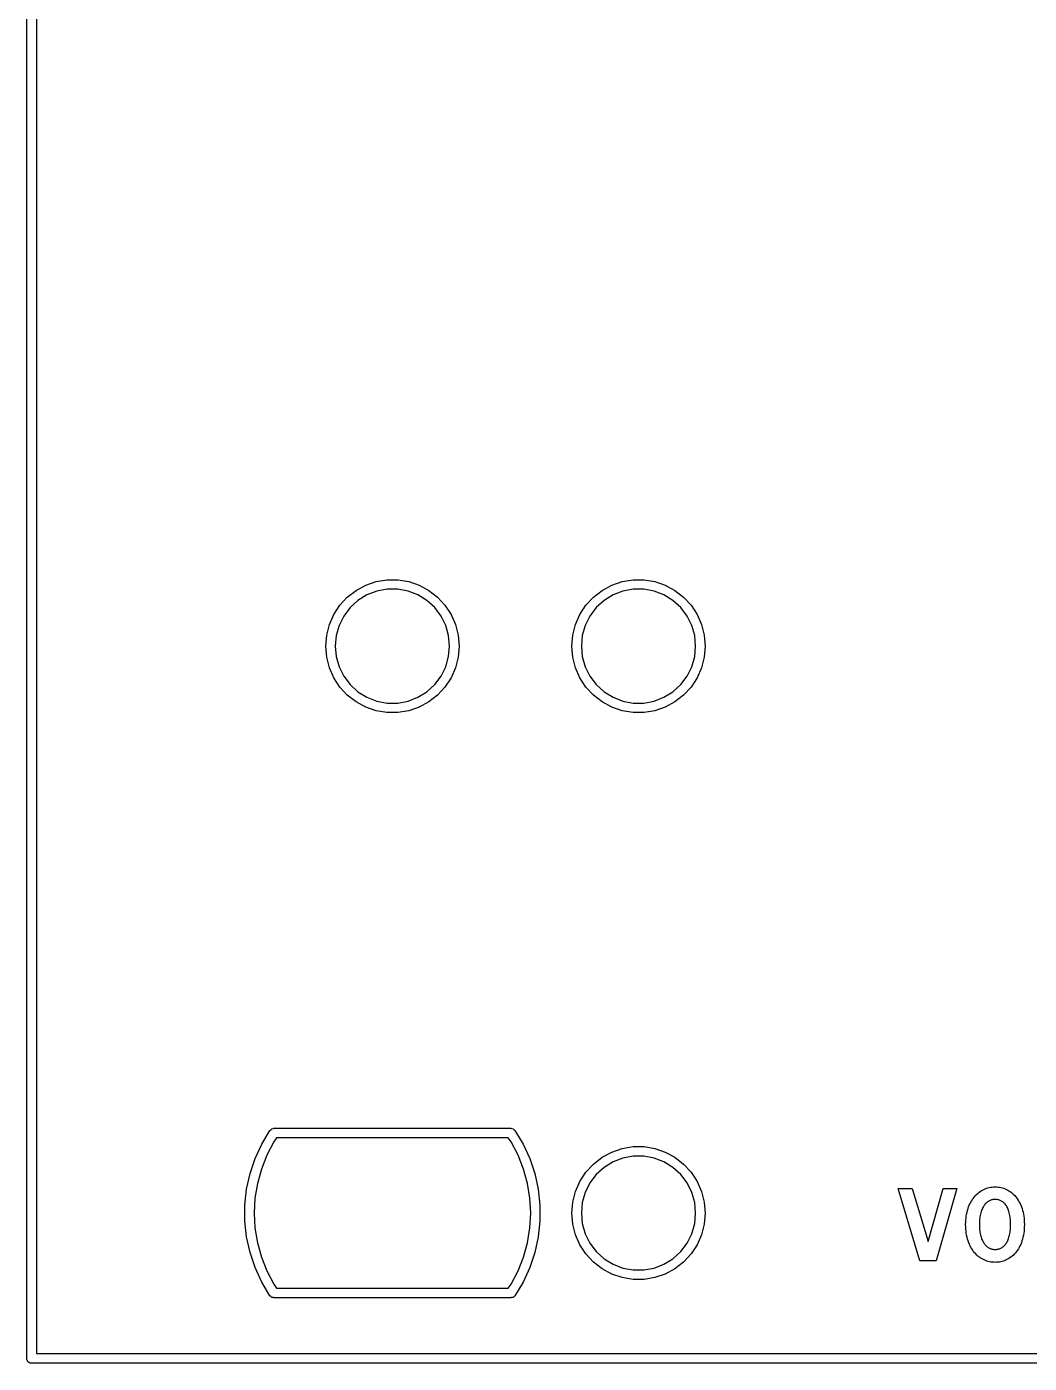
# Model space of a CAD drawing. Extents: x 108 to 148, y -157 to -29.
# Drawn here: x 107.9 to 128.6, y -157.11 to -129.53 of the extents above; entities that cross this region are included whole.
import ezdxf

# ---------------------------------------------------------------- set-up
doc = ezdxf.new("R2010")
doc.units = 0
doc.layers.add('BLACK', color=7, linetype='CONTINUOUS')

msp = doc.modelspace()

# ---------------------------------------------------------------- linework, layer by layer
at = {"layer": 'BLACK', "linetype": 'CONTINUOUS'}
for p, q in [((107.9, -157.01), (107.9, -28.61)), ((107.9, -157.01), (107.9, -28.61)), ((108.1, -28.71), (108.1, -156.91)), ((108.1, -28.71), (108.1, -156.91)), ((115.112457, -140.977075), (115.336453, -140.939696)), ((115.112457, -140.977075), (115.336453, -140.939696)), ((115.336453, -140.939696), (115.563547, -140.939696)), ((115.336453, -140.939696), (115.563547, -140.939696)), ((115.563547, -140.939696), (115.787543, -140.977075)), ((115.563547, -140.939696), (115.787543, -140.977075)), ((120.192457, -140.977075), (120.416453, -140.939696)), ((120.192457, -140.977075), (120.416453, -140.939696)), ((120.416453, -140.939696), (120.643547, -140.939696)), ((120.416453, -140.939696), (120.643547, -140.939696)), ((120.643547, -140.939696), (120.867543, -140.977075)), ((120.643547, -140.939696), (120.867543, -140.977075)), ((114.518738, -141.29838), (114.697946, -141.158896)), ((114.518738, -141.29838), (114.697946, -141.158896)), ((114.697946, -141.158896), (114.897669, -141.050812)), ((114.697946, -141.158896), (114.897669, -141.050812)), ((114.897669, -141.050812), (115.112457, -140.977075)), ((114.897669, -141.050812), (115.112457, -140.977075)), ((115.127068, -141.175013), (114.924014, -141.253677)), ((115.127068, -141.175013), (114.924014, -141.253677)), ((115.34112, -141.135), (115.127068, -141.175013)), ((115.34112, -141.135), (115.127068, -141.175013)), ((115.55888, -141.135), (115.34112, -141.135)), ((115.55888, -141.135), (115.34112, -141.135)), ((115.772932, -141.175013), (115.55888, -141.135)), ((115.772932, -141.175013), (115.55888, -141.135)), ((115.975986, -141.253677), (115.772932, -141.175013)), ((115.975986, -141.253677), (115.772932, -141.175013)), ((115.787543, -140.977075), (116.002331, -141.050812)), ((115.787543, -140.977075), (116.002331, -141.050812)), ((116.002331, -141.050812), (116.202054, -141.158896)), ((116.002331, -141.050812), (116.202054, -141.158896)), ((116.202054, -141.158896), (116.381262, -141.29838)), ((116.202054, -141.158896), (116.381262, -141.29838)), ((119.598738, -141.29838), (119.777946, -141.158896)), ((119.598738, -141.29838), (119.777946, -141.158896)), ((119.777946, -141.158896), (119.977669, -141.050812)), ((119.777946, -141.158896), (119.977669, -141.050812)), ((119.977669, -141.050812), (120.192457, -140.977075)), ((119.977669, -141.050812), (120.192457, -140.977075)), ((120.207068, -141.175013), (120.004014, -141.253677)), ((120.207068, -141.175013), (120.004014, -141.253677)), ((120.42112, -141.135), (120.207068, -141.175013)), ((120.42112, -141.135), (120.207068, -141.175013)), ((120.63888, -141.135), (120.42112, -141.135)), ((120.63888, -141.135), (120.42112, -141.135)), ((120.852932, -141.175013), (120.63888, -141.135)), ((120.852932, -141.175013), (120.63888, -141.135)), ((121.055986, -141.253677), (120.852932, -141.175013)), ((121.055986, -141.253677), (120.852932, -141.175013)), ((120.867543, -140.977075), (121.082331, -141.050812)), ((120.867543, -140.977075), (121.082331, -141.050812)), ((121.082331, -141.050812), (121.282054, -141.158896)), ((121.082331, -141.050812), (121.282054, -141.158896)), ((121.282054, -141.158896), (121.461262, -141.29838)), ((121.282054, -141.158896), (121.461262, -141.29838)), ((114.240724, -141.655572), (114.364932, -141.465458)), ((114.240724, -141.655572), (114.364932, -141.465458)), ((114.364932, -141.465458), (114.518738, -141.29838)), ((114.364932, -141.465458), (114.518738, -141.29838)), ((114.738871, -141.368313), (114.577944, -141.515016)), ((114.738871, -141.368313), (114.577944, -141.515016)), ((114.924014, -141.253677), (114.738871, -141.368313)), ((114.924014, -141.253677), (114.738871, -141.368313)), ((116.161129, -141.368313), (115.975986, -141.253677)), ((116.161129, -141.368313), (115.975986, -141.253677)), ((116.322056, -141.515016), (116.161129, -141.368313)), ((116.322056, -141.515016), (116.161129, -141.368313)), ((116.381262, -141.29838), (116.535068, -141.465458)), ((116.381262, -141.29838), (116.535068, -141.465458)), ((116.535068, -141.465458), (116.659276, -141.655572)), ((116.535068, -141.465458), (116.659276, -141.655572)), ((119.320724, -141.655572), (119.444932, -141.465458)), ((119.320724, -141.655572), (119.444932, -141.465458)), ((119.444932, -141.465458), (119.598738, -141.29838)), ((119.444932, -141.465458), (119.598738, -141.29838)), ((119.818871, -141.368313), (119.657944, -141.515016)), ((119.818871, -141.368313), (119.657944, -141.515016)), ((120.004014, -141.253677), (119.818871, -141.368313)), ((120.004014, -141.253677), (119.818871, -141.368313)), ((121.241129, -141.368313), (121.055986, -141.253677)), ((121.241129, -141.368313), (121.055986, -141.253677)), ((121.402056, -141.515016), (121.241129, -141.368313)), ((121.402056, -141.515016), (121.241129, -141.368313)), ((121.461262, -141.29838), (121.615068, -141.465458)), ((121.461262, -141.29838), (121.615068, -141.465458)), ((121.615068, -141.465458), (121.739276, -141.655572)), ((121.615068, -141.465458), (121.739276, -141.655572)), ((114.149501, -141.863538), (114.240724, -141.655572)), ((114.149501, -141.863538), (114.240724, -141.655572)), ((114.446715, -141.688792), (114.349651, -141.883723)), ((114.446715, -141.688792), (114.349651, -141.883723)), ((114.577944, -141.515016), (114.446715, -141.688792)), ((114.577944, -141.515016), (114.446715, -141.688792)), ((116.453285, -141.688792), (116.322056, -141.515016)), ((116.453285, -141.688792), (116.322056, -141.515016)), ((116.550349, -141.883723), (116.453285, -141.688792)), ((116.550349, -141.883723), (116.453285, -141.688792)), ((116.659276, -141.655572), (116.750499, -141.863538)), ((116.659276, -141.655572), (116.750499, -141.863538)), ((119.229501, -141.863538), (119.320724, -141.655572)), ((119.229501, -141.863538), (119.320724, -141.655572)), ((119.526715, -141.688792), (119.429651, -141.883723)), ((119.526715, -141.688792), (119.429651, -141.883723)), ((119.657944, -141.515016), (119.526715, -141.688792)), ((119.657944, -141.515016), (119.526715, -141.688792)), ((121.533285, -141.688792), (121.402056, -141.515016)), ((121.533285, -141.688792), (121.402056, -141.515016)), ((121.630349, -141.883723), (121.533285, -141.688792)), ((121.630349, -141.883723), (121.533285, -141.688792)), ((121.739276, -141.655572), (121.830499, -141.863538)), ((121.739276, -141.655572), (121.830499, -141.863538)), ((114.093753, -142.083682), (114.149501, -141.863538)), ((114.093753, -142.083682), (114.149501, -141.863538)), ((114.349651, -141.883723), (114.290058, -142.093169)), ((114.349651, -141.883723), (114.290058, -142.093169)), ((116.609942, -142.093169), (116.550349, -141.883723)), ((116.609942, -142.093169), (116.550349, -141.883723)), ((116.750499, -141.863538), (116.806247, -142.083682)), ((116.750499, -141.863538), (116.806247, -142.083682)), ((119.173753, -142.083682), (119.229501, -141.863538)), ((119.173753, -142.083682), (119.229501, -141.863538)), ((119.429651, -141.883723), (119.370058, -142.093169)), ((119.429651, -141.883723), (119.370058, -142.093169)), ((121.689942, -142.093169), (121.630349, -141.883723)), ((121.689942, -142.093169), (121.630349, -141.883723)), ((121.830499, -141.863538), (121.886247, -142.083682)), ((121.830499, -141.863538), (121.886247, -142.083682)), ((114.075, -142.31), (114.093753, -142.083682)), ((114.075, -142.31), (114.093753, -142.083682)), ((114.093753, -142.536318), (114.075, -142.31)), ((114.093753, -142.536318), (114.075, -142.31)), ((114.290058, -142.093169), (114.269966, -142.31)), ((114.290058, -142.093169), (114.269966, -142.31)), ((114.269966, -142.31), (114.290058, -142.526831)), ((114.269966, -142.31), (114.290058, -142.526831)), ((116.630034, -142.31), (116.609942, -142.093169)), ((116.630034, -142.31), (116.609942, -142.093169)), ((116.609942, -142.526831), (116.630034, -142.31)), ((116.609942, -142.526831), (116.630034, -142.31)), ((116.806247, -142.083682), (116.825, -142.31)), ((116.806247, -142.083682), (116.825, -142.31)), ((116.825, -142.31), (116.806247, -142.536318)), ((116.825, -142.31), (116.806247, -142.536318)), ((119.155, -142.31), (119.173753, -142.083682)), ((119.155, -142.31), (119.173753, -142.083682)), ((119.173753, -142.536318), (119.155, -142.31)), ((119.173753, -142.536318), (119.155, -142.31)), ((119.370058, -142.093169), (119.349966, -142.31)), ((119.370058, -142.093169), (119.349966, -142.31)), ((119.349966, -142.31), (119.370058, -142.526831)), ((119.349966, -142.31), (119.370058, -142.526831)), ((121.710034, -142.31), (121.689942, -142.093169)), ((121.710034, -142.31), (121.689942, -142.093169)), ((121.689942, -142.526831), (121.710034, -142.31)), ((121.689942, -142.526831), (121.710034, -142.31)), ((121.886247, -142.083682), (121.905, -142.31)), ((121.886247, -142.083682), (121.905, -142.31)), ((121.905, -142.31), (121.886247, -142.536318)), ((121.905, -142.31), (121.886247, -142.536318)), ((114.149501, -142.756462), (114.093753, -142.536318)), ((114.149501, -142.756462), (114.093753, -142.536318)), ((114.290058, -142.526831), (114.349651, -142.736277)), ((114.290058, -142.526831), (114.349651, -142.736277)), ((116.550349, -142.736277), (116.609942, -142.526831)), ((116.550349, -142.736277), (116.609942, -142.526831)), ((116.806247, -142.536318), (116.750499, -142.756462)), ((116.806247, -142.536318), (116.750499, -142.756462)), ((119.229501, -142.756462), (119.173753, -142.536318)), ((119.229501, -142.756462), (119.173753, -142.536318)), ((119.370058, -142.526831), (119.429651, -142.736277)), ((119.370058, -142.526831), (119.429651, -142.736277)), ((121.630349, -142.736277), (121.689942, -142.526831)), ((121.630349, -142.736277), (121.689942, -142.526831)), ((121.886247, -142.536318), (121.830499, -142.756462)), ((121.886247, -142.536318), (121.830499, -142.756462)), ((114.240724, -142.964428), (114.149501, -142.756462)), ((114.240724, -142.964428), (114.149501, -142.756462)), ((114.349651, -142.736277), (114.446715, -142.931208)), ((114.349651, -142.736277), (114.446715, -142.931208)), ((116.453285, -142.931208), (116.550349, -142.736277)), ((116.453285, -142.931208), (116.550349, -142.736277)), ((116.750499, -142.756462), (116.659276, -142.964428)), ((116.750499, -142.756462), (116.659276, -142.964428)), ((119.320724, -142.964428), (119.229501, -142.756462)), ((119.320724, -142.964428), (119.229501, -142.756462)), ((119.429651, -142.736277), (119.526715, -142.931208)), ((119.429651, -142.736277), (119.526715, -142.931208)), ((121.533285, -142.931208), (121.630349, -142.736277)), ((121.533285, -142.931208), (121.630349, -142.736277)), ((121.830499, -142.756462), (121.739276, -142.964428)), ((121.830499, -142.756462), (121.739276, -142.964428)), ((114.364932, -143.154542), (114.240724, -142.964428)), ((114.364932, -143.154542), (114.240724, -142.964428)), ((114.446715, -142.931208), (114.577944, -143.104984)), ((114.446715, -142.931208), (114.577944, -143.104984)), ((114.577944, -143.104984), (114.738871, -143.251687)), ((114.577944, -143.104984), (114.738871, -143.251687)), ((116.161129, -143.251687), (116.322056, -143.104984)), ((116.161129, -143.251687), (116.322056, -143.104984)), ((116.322056, -143.104984), (116.453285, -142.931208)), ((116.322056, -143.104984), (116.453285, -142.931208)), ((116.659276, -142.964428), (116.535068, -143.154542)), ((116.659276, -142.964428), (116.535068, -143.154542)), ((119.444932, -143.154542), (119.320724, -142.964428)), ((119.444932, -143.154542), (119.320724, -142.964428)), ((119.526715, -142.931208), (119.657944, -143.104984)), ((119.526715, -142.931208), (119.657944, -143.104984)), ((119.657944, -143.104984), (119.818871, -143.251687)), ((119.657944, -143.104984), (119.818871, -143.251687)), ((121.241129, -143.251687), (121.402056, -143.104984)), ((121.241129, -143.251687), (121.402056, -143.104984)), ((121.402056, -143.104984), (121.533285, -142.931208)), ((121.402056, -143.104984), (121.533285, -142.931208)), ((121.739276, -142.964428), (121.615068, -143.154542)), ((121.739276, -142.964428), (121.615068, -143.154542)), ((114.518738, -143.32162), (114.364932, -143.154542)), ((114.518738, -143.32162), (114.364932, -143.154542)), ((114.697946, -143.461104), (114.518738, -143.32162)), ((114.697946, -143.461104), (114.518738, -143.32162)), ((114.738871, -143.251687), (114.924014, -143.366323)), ((114.738871, -143.251687), (114.924014, -143.366323)), ((114.924014, -143.366323), (115.127068, -143.444987)), ((114.924014, -143.366323), (115.127068, -143.444987)), ((115.772932, -143.444987), (115.975986, -143.366323)), ((115.772932, -143.444987), (115.975986, -143.366323)), ((115.975986, -143.366323), (116.161129, -143.251687)), ((115.975986, -143.366323), (116.161129, -143.251687)), ((116.381262, -143.32162), (116.202054, -143.461104)), ((116.381262, -143.32162), (116.202054, -143.461104)), ((116.535068, -143.154542), (116.381262, -143.32162)), ((116.535068, -143.154542), (116.381262, -143.32162)), ((119.598738, -143.32162), (119.444932, -143.154542)), ((119.598738, -143.32162), (119.444932, -143.154542)), ((119.777946, -143.461104), (119.598738, -143.32162)), ((119.777946, -143.461104), (119.598738, -143.32162)), ((119.818871, -143.251687), (120.004014, -143.366323)), ((119.818871, -143.251687), (120.004014, -143.366323)), ((120.004014, -143.366323), (120.207068, -143.444987)), ((120.004014, -143.366323), (120.207068, -143.444987)), ((120.852932, -143.444987), (121.055986, -143.366323)), ((120.852932, -143.444987), (121.055986, -143.366323)), ((121.055986, -143.366323), (121.241129, -143.251687)), ((121.055986, -143.366323), (121.241129, -143.251687)), ((121.461262, -143.32162), (121.282054, -143.461104)), ((121.461262, -143.32162), (121.282054, -143.461104)), ((121.615068, -143.154542), (121.461262, -143.32162)), ((121.615068, -143.154542), (121.461262, -143.32162)), ((114.897669, -143.569188), (114.697946, -143.461104)), ((114.897669, -143.569188), (114.697946, -143.461104)), ((115.112457, -143.642925), (114.897669, -143.569188)), ((115.112457, -143.642925), (114.897669, -143.569188)), ((115.336453, -143.680304), (115.112457, -143.642925)), ((115.336453, -143.680304), (115.112457, -143.642925)), ((115.127068, -143.444987), (115.34112, -143.485)), ((115.127068, -143.444987), (115.34112, -143.485)), ((115.563547, -143.680304), (115.336453, -143.680304)), ((115.563547, -143.680304), (115.336453, -143.680304)), ((115.34112, -143.485), (115.55888, -143.485)), ((115.34112, -143.485), (115.55888, -143.485)), ((115.55888, -143.485), (115.772932, -143.444987)), ((115.55888, -143.485), (115.772932, -143.444987)), ((115.787543, -143.642925), (115.563547, -143.680304)), ((115.787543, -143.642925), (115.563547, -143.680304)), ((116.002331, -143.569188), (115.787543, -143.642925)), ((116.002331, -143.569188), (115.787543, -143.642925)), ((116.202054, -143.461104), (116.002331, -143.569188)), ((116.202054, -143.461104), (116.002331, -143.569188)), ((119.977669, -143.569188), (119.777946, -143.461104)), ((119.977669, -143.569188), (119.777946, -143.461104)), ((120.192457, -143.642925), (119.977669, -143.569188)), ((120.192457, -143.642925), (119.977669, -143.569188)), ((120.416453, -143.680304), (120.192457, -143.642925)), ((120.416453, -143.680304), (120.192457, -143.642925)), ((120.207068, -143.444987), (120.42112, -143.485)), ((120.207068, -143.444987), (120.42112, -143.485)), ((120.643547, -143.680304), (120.416453, -143.680304)), ((120.643547, -143.680304), (120.416453, -143.680304)), ((120.42112, -143.485), (120.63888, -143.485)), ((120.42112, -143.485), (120.63888, -143.485)), ((120.63888, -143.485), (120.852932, -143.444987)), ((120.63888, -143.485), (120.852932, -143.444987)), ((120.867543, -143.642925), (120.643547, -143.680304)), ((120.867543, -143.642925), (120.643547, -143.680304)), ((121.082331, -143.569188), (120.867543, -143.642925)), ((121.082331, -143.569188), (120.867543, -143.642925)), ((121.282054, -143.461104), (121.082331, -143.569188)), ((121.282054, -143.461104), (121.082331, -143.569188)), ((112.752657, -152.586319), (112.921698, -152.304066)), ((112.752657, -152.586319), (112.921698, -152.304066)), ((112.921698, -152.304066), (112.937916, -152.289972)), ((112.921698, -152.304066), (112.937916, -152.289972)), ((112.937916, -152.289972), (112.945816, -152.279099)), ((112.937916, -152.289972), (112.945816, -152.279099)), ((112.945816, -152.279099), (112.953182, -152.276705)), ((112.945816, -152.279099), (112.953182, -152.276705)), ((112.953182, -152.276705), (112.96077, -152.270112)), ((112.953182, -152.276705), (112.96077, -152.270112)), ((112.96077, -152.270112), (112.992357, -152.263977)), ((112.96077, -152.270112), (112.992357, -152.263977)), ((112.992357, -152.263977), (113.004595, -152.260001)), ((112.992357, -152.263977), (113.004595, -152.260001)), ((113.057739, -152.460001), (113.00136, -152.543521)), ((113.057743, -152.460001), (113.001365, -152.54352)), ((113.004595, -152.260001), (117.895395, -152.260001)), ((113.004595, -152.260001), (113.004597, -152.260001)), ((113.004597, -152.260001), (113.0046, -152.26)), ((113.0046, -152.26), (117.8954, -152.26)), ((117.84225, -152.460001), (113.057739, -152.460001)), ((117.84225, -152.460001), (113.057743, -152.460001)), ((117.898629, -152.543524), (117.84225, -152.460001)), ((117.898629, -152.543524), (117.84225, -152.460001)), ((117.895395, -152.260001), (117.907658, -152.263985)), ((117.8954, -152.26), (117.907663, -152.263984)), ((117.907658, -152.263985), (117.939225, -152.270117)), ((117.907663, -152.263984), (117.93923, -152.270116)), ((117.939225, -152.270117), (117.946805, -152.276704)), ((117.93923, -152.270116), (117.94681, -152.276703)), ((117.946805, -152.276704), (117.954174, -152.279099)), ((117.94681, -152.276703), (117.954179, -152.279098)), ((117.954174, -152.279099), (117.962076, -152.289975)), ((117.954179, -152.279098), (117.962081, -152.289974)), ((117.962076, -152.289975), (117.978296, -152.304071)), ((117.962081, -152.289974), (117.978301, -152.30407)), ((117.978296, -152.304071), (117.978296, -152.304072)), ((117.978296, -152.304072), (118.14733, -152.586326)), ((117.978301, -152.30407), (117.978301, -152.304071)), ((117.978301, -152.304071), (118.147335, -152.586325)), ((112.615003, -152.885138), (112.752657, -152.586319)), ((112.615003, -152.885138), (112.752657, -152.586319)), ((113.00136, -152.543521), (112.857648, -152.8158)), ((113.001365, -152.54352), (112.857653, -152.8158)), ((118.042335, -152.815805), (117.898629, -152.543524)), ((118.042335, -152.815805), (117.898629, -152.543524)), ((118.14733, -152.586326), (118.28498, -152.885145)), ((118.147335, -152.586325), (118.284985, -152.885144)), ((119.777946, -152.858896), (119.977669, -152.750812)), ((119.777946, -152.858896), (119.977669, -152.750812)), ((119.977669, -152.750812), (120.192457, -152.677075)), ((119.977669, -152.750812), (120.192457, -152.677075)), ((120.192457, -152.677075), (120.416453, -152.639696)), ((120.192457, -152.677075), (120.416453, -152.639696)), ((120.416453, -152.639696), (120.643547, -152.639696)), ((120.416453, -152.639696), (120.643547, -152.639696)), ((120.643547, -152.639696), (120.867543, -152.677075)), ((120.643547, -152.639696), (120.867543, -152.677075)), ((120.867543, -152.677075), (121.082331, -152.750812)), ((120.867543, -152.677075), (121.082331, -152.750812)), ((121.082331, -152.750812), (121.282054, -152.858896)), ((121.082331, -152.750812), (121.282054, -152.858896)), ((112.510335, -153.197046), (112.615003, -152.885138)), ((112.510335, -153.197046), (112.615003, -152.885138)), ((112.857648, -152.8158), (112.7441, -153.101976)), ((112.857653, -152.8158), (112.744105, -153.101975)), ((118.155879, -153.10198), (118.042335, -152.815805)), ((118.155879, -153.10198), (118.042335, -152.815805)), ((118.28498, -152.885145), (118.389643, -153.197051)), ((118.284985, -152.885144), (118.389648, -153.197051)), ((119.444932, -153.165458), (119.598738, -152.99838)), ((119.444932, -153.165458), (119.598738, -152.99838)), ((119.598738, -152.99838), (119.777946, -152.858896)), ((119.598738, -152.99838), (119.777946, -152.858896)), ((119.818871, -153.068313), (119.657944, -153.215016)), ((119.818871, -153.068313), (119.657944, -153.215016)), ((120.004014, -152.953677), (119.818871, -153.068313)), ((120.004014, -152.953677), (119.818871, -153.068313)), ((120.207068, -152.875013), (120.004014, -152.953677)), ((120.207068, -152.875013), (120.004014, -152.953677)), ((120.42112, -152.835), (120.207068, -152.875013)), ((120.42112, -152.835), (120.207068, -152.875013)), ((120.63888, -152.835), (120.42112, -152.835)), ((120.63888, -152.835), (120.42112, -152.835)), ((120.852932, -152.875013), (120.63888, -152.835)), ((120.852932, -152.875013), (120.63888, -152.835)), ((121.055986, -152.953677), (120.852932, -152.875013)), ((121.055986, -152.953677), (120.852932, -152.875013)), ((121.241129, -153.068313), (121.055986, -152.953677)), ((121.241129, -153.068313), (121.055986, -152.953677)), ((121.402056, -153.215016), (121.241129, -153.068313)), ((121.402056, -153.215016), (121.241129, -153.068313)), ((121.282054, -152.858896), (121.461262, -152.99838)), ((121.282054, -152.858896), (121.461262, -152.99838)), ((121.461262, -152.99838), (121.615068, -153.165458)), ((121.461262, -152.99838), (121.615068, -153.165458)), ((112.439873, -153.518413), (112.510335, -153.197046)), ((112.439873, -153.518413), (112.510335, -153.197046)), ((112.7441, -153.101976), (112.662038, -153.398717)), ((112.744105, -153.101975), (112.662042, -153.398716)), ((118.237939, -153.39872), (118.155879, -153.10198)), ((118.237939, -153.39872), (118.155879, -153.10198)), ((118.389643, -153.197051), (118.460103, -153.518417)), ((118.389648, -153.197051), (118.460108, -153.518416)), ((119.229501, -153.563538), (119.320724, -153.355572)), ((119.229501, -153.563538), (119.320724, -153.355572)), ((119.320724, -153.355572), (119.444932, -153.165458)), ((119.320724, -153.355572), (119.444932, -153.165458)), ((119.657944, -153.215016), (119.526715, -153.388792)), ((119.657944, -153.215016), (119.526715, -153.388792)), ((121.533285, -153.388792), (121.402056, -153.215016)), ((121.533285, -153.388792), (121.402056, -153.215016)), ((121.615068, -153.165458), (121.739276, -153.355572)), ((121.615068, -153.165458), (121.739276, -153.355572)), ((121.739276, -153.355572), (121.830499, -153.563538)), ((121.739276, -153.355572), (121.830499, -153.563538)), ((112.404435, -153.8455), (112.439873, -153.518413)), ((112.404435, -153.8455), (112.439873, -153.518413)), ((112.662038, -153.398717), (112.612415, -153.70257)), ((112.662042, -153.398716), (112.612419, -153.702569)), ((118.287559, -153.702572), (118.237939, -153.39872)), ((118.287559, -153.702572), (118.237939, -153.39872)), ((118.460103, -153.518417), (118.495539, -153.845501)), ((118.460108, -153.518416), (118.495544, -153.845501)), ((119.173753, -153.783682), (119.229501, -153.563538)), ((119.173753, -153.783682), (119.229501, -153.563538)), ((119.429651, -153.583723), (119.370058, -153.793169)), ((119.429651, -153.583723), (119.370058, -153.793169)), ((119.526715, -153.388792), (119.429651, -153.583723)), ((119.526715, -153.388792), (119.429651, -153.583723)), ((121.630349, -153.583723), (121.533285, -153.388792)), ((121.630349, -153.583723), (121.533285, -153.388792)), ((121.689942, -153.793169), (121.630349, -153.583723)), ((121.689942, -153.793169), (121.630349, -153.583723)), ((121.830499, -153.563538), (121.886247, -153.783682)), ((121.830499, -153.563538), (121.886247, -153.783682)), ((126.339686, -154.995), (125.89382, -153.501699)), ((125.89382, -153.501699), (126.176654, -153.501699)), ((126.176654, -153.501699), (126.50748, -154.595662)), ((126.50748, -154.595662), (126.822554, -153.501699)), ((127.103189, -153.501699), (126.674176, -154.995)), ((126.822554, -153.501699), (127.103189, -153.501699)), ((127.487678, -153.649618), (127.509959, -153.626941)), ((127.509959, -153.626941), (127.533101, -153.605736)), ((127.533101, -153.605736), (127.557059, -153.586015)), ((127.557059, -153.586015), (127.581789, -153.567793)), ((127.581789, -153.567793), (127.607245, -153.551083)), ((127.607245, -153.551083), (127.633384, -153.535899)), ((127.633384, -153.535899), (127.66016, -153.522255)), ((127.66016, -153.522255), (127.687529, -153.510165)), ((127.687529, -153.510165), (127.715447, -153.499642)), ((127.715447, -153.499642), (127.743868, -153.490701)), ((127.743868, -153.490701), (127.772749, -153.483354)), ((127.772749, -153.483354), (127.802044, -153.477616)), ((127.802044, -153.477616), (127.831709, -153.4735)), ((127.831709, -153.4735), (127.8617, -153.471021)), ((127.8617, -153.471021), (127.891971, -153.470191)), ((127.891971, -153.470191), (127.922616, -153.471021)), ((127.922616, -153.471021), (127.952908, -153.4735)), ((127.952908, -153.4735), (127.982805, -153.477616)), ((127.982805, -153.477616), (128.012267, -153.483354)), ((128.012267, -153.483354), (128.041253, -153.490701)), ((128.041253, -153.490701), (128.069722, -153.499642)), ((128.069722, -153.499642), (128.097635, -153.510165)), ((128.097635, -153.510165), (128.12495, -153.522255)), ((128.12495, -153.522255), (128.151627, -153.535899)), ((128.151627, -153.535899), (128.177626, -153.551083)), ((128.177626, -153.551083), (128.202905, -153.567793)), ((128.202905, -153.567793), (128.227424, -153.586015)), ((128.227424, -153.586015), (128.251143, -153.605736)), ((128.251143, -153.605736), (128.274021, -153.626941)), ((128.274021, -153.626941), (128.296017, -153.649618)), ((112.404435, -154.174501), (112.404435, -153.8455)), ((112.404435, -154.174501), (112.404435, -153.8455)), ((112.612415, -153.70257), (112.59581, -154.010001)), ((112.612419, -153.702569), (112.595814, -154.01)), ((118.304164, -154.010001), (118.287559, -153.702572)), ((118.304164, -154.010001), (118.287559, -153.702572)), ((118.495539, -153.845501), (118.495539, -154.1745)), ((118.495544, -153.845501), (118.495544, -154.174499)), ((119.155, -154.01), (119.173753, -153.783682)), ((119.155, -154.01), (119.173753, -153.783682)), ((119.370058, -153.793169), (119.349966, -154.01)), ((119.370058, -153.793169), (119.349966, -154.01)), ((121.710034, -154.01), (121.689942, -153.793169)), ((121.710034, -154.01), (121.689942, -153.793169)), ((121.886247, -153.783682), (121.905, -154.01)), ((121.886247, -153.783682), (121.905, -154.01)), ((127.333237, -153.917642), (127.345765, -153.882344)), ((127.345765, -153.882344), (127.359555, -153.848393)), ((127.359555, -153.848393), (127.374562, -153.815803)), ((127.374562, -153.815803), (127.390742, -153.784588)), ((127.390742, -153.784588), (127.408051, -153.754762)), ((127.408051, -153.754762), (127.426444, -153.726338)), ((127.426444, -153.726338), (127.445875, -153.69933)), ((127.445875, -153.69933), (127.466302, -153.673753)), ((127.466302, -153.673753), (127.487678, -153.649618)), ((127.639021, -153.89568), (127.629273, -153.91505)), ((127.649324, -153.87749), (127.639021, -153.89568)), ((127.66015, -153.86046), (127.649324, -153.87749)), ((127.671466, -153.84457), (127.66015, -153.86046)), ((127.683237, -153.829799), (127.671466, -153.84457)), ((127.695432, -153.816128), (127.683237, -153.829799)), ((127.708016, -153.803535), (127.695432, -153.816128)), ((127.720957, -153.792002), (127.708016, -153.803535)), ((127.734221, -153.781507), (127.720957, -153.792002)), ((127.747775, -153.772031), (127.734221, -153.781507)), ((127.761587, -153.763553), (127.747775, -153.772031)), ((127.775622, -153.756053), (127.761587, -153.763553)), ((127.789847, -153.749511), (127.775622, -153.756053)), ((127.80423, -153.743907), (127.789847, -153.749511)), ((127.818737, -153.73922), (127.80423, -153.743907)), ((127.833335, -153.735431), (127.818737, -153.73922)), ((127.84799, -153.732519), (127.833335, -153.735431)), ((127.86267, -153.730464), (127.84799, -153.732519)), ((127.877342, -153.729246), (127.86267, -153.730464)), ((127.891971, -153.728845), (127.877342, -153.729246)), ((127.907266, -153.729246), (127.891971, -153.728845)), ((127.922494, -153.730464), (127.907266, -153.729246)), ((127.937629, -153.732519), (127.922494, -153.730464)), ((127.952643, -153.735431), (127.937629, -153.732519)), ((127.967508, -153.73922), (127.952643, -153.735431)), ((127.982197, -153.743907), (127.967508, -153.73922)), ((127.996682, -153.749511), (127.982197, -153.743907)), ((128.010936, -153.756053), (127.996682, -153.749511)), ((128.024932, -153.763553), (128.010936, -153.756053)), ((128.038641, -153.772031), (128.024932, -153.763553)), ((128.052037, -153.781507), (128.038641, -153.772031)), ((128.065091, -153.792002), (128.052037, -153.781507)), ((128.077777, -153.803535), (128.065091, -153.792002)), ((128.090066, -153.816128), (128.077777, -153.803535)), ((128.101932, -153.829799), (128.090066, -153.816128)), ((128.113347, -153.84457), (128.101932, -153.829799)), ((128.124283, -153.86046), (128.113347, -153.84457)), ((128.134712, -153.87749), (128.124283, -153.86046)), ((128.144608, -153.89568), (128.134712, -153.87749)), ((128.153943, -153.91505), (128.144608, -153.89568)), ((128.296017, -153.649618), (128.317091, -153.673753)), ((128.317091, -153.673753), (128.337202, -153.69933)), ((128.337202, -153.69933), (128.35631, -153.726338)), ((128.35631, -153.726338), (128.374374, -153.754762)), ((128.374374, -153.754762), (128.391353, -153.784588)), ((128.391353, -153.784588), (128.407208, -153.815803)), ((128.407208, -153.815803), (128.421896, -153.848393)), ((128.421896, -153.848393), (128.435379, -153.882344)), ((128.435379, -153.882344), (128.447614, -153.917642)), ((112.439873, -154.501588), (112.404435, -154.174501)), ((112.439873, -154.501588), (112.404435, -154.174501)), ((112.59581, -154.010001), (112.612415, -154.317432)), ((112.595814, -154.01), (112.612419, -154.317431)), ((118.287559, -154.31743), (118.304164, -154.010001)), ((118.287559, -154.31743), (118.304164, -154.010001)), ((118.495539, -154.1745), (118.460103, -154.501585)), ((118.495544, -154.174499), (118.460108, -154.501584)), ((119.173753, -154.236318), (119.155, -154.01)), ((119.173753, -154.236318), (119.155, -154.01)), ((119.349966, -154.01), (119.370058, -154.226831)), ((119.349966, -154.01), (119.370058, -154.226831)), ((121.689942, -154.226831), (121.710034, -154.01)), ((121.689942, -154.226831), (121.710034, -154.01)), ((121.905, -154.01), (121.886247, -154.236318)), ((121.905, -154.01), (121.886247, -154.236318)), ((127.284631, -154.201302), (127.287074, -154.156957)), ((127.287074, -154.156957), (127.291092, -154.113863)), ((127.291092, -154.113863), (127.29664, -154.072034)), ((127.29664, -154.072034), (127.303673, -154.031484)), ((127.303673, -154.031484), (127.312146, -153.992226)), ((127.312146, -153.992226), (127.322016, -153.954274)), ((127.322016, -153.954274), (127.333237, -153.917642)), ((127.569669, -154.178095), (127.568227, -154.211778)), ((127.572033, -154.145814), (127.569669, -154.178095)), ((127.575284, -154.114915), (127.572033, -154.145814)), ((127.57939, -154.085377), (127.575284, -154.114915)), ((127.584318, -154.057181), (127.57939, -154.085377)), ((127.590033, -154.030307), (127.584318, -154.057181)), ((127.596504, -154.004734), (127.590033, -154.030307)), ((127.603696, -153.980442), (127.596504, -154.004734)), ((127.611578, -153.957411), (127.603696, -153.980442)), ((127.620114, -153.93562), (127.611578, -153.957411)), ((127.629273, -153.91505), (127.620114, -153.93562)), ((128.162689, -153.93562), (128.153943, -153.91505)), ((128.170819, -153.957411), (128.162689, -153.93562)), ((128.178305, -153.980442), (128.170819, -153.957411)), ((128.18512, -154.004734), (128.178305, -153.980442)), ((128.191236, -154.030307), (128.18512, -154.004734)), ((128.196626, -154.057181), (128.191236, -154.030307)), ((128.201262, -154.085377), (128.196626, -154.057181)), ((128.205117, -154.114915), (128.201262, -154.085377)), ((128.208163, -154.145814), (128.205117, -154.114915)), ((128.210373, -154.178095), (128.208163, -154.145814)), ((128.211719, -154.211778), (128.210373, -154.178095)), ((128.447614, -153.917642), (128.458562, -153.954274)), ((128.458562, -153.954274), (128.468182, -153.992226)), ((128.468182, -153.992226), (128.476433, -154.031484)), ((128.476433, -154.031484), (128.483275, -154.072034)), ((128.483275, -154.072034), (128.488667, -154.113863)), ((128.488667, -154.113863), (128.492569, -154.156957)), ((128.492569, -154.156957), (128.49494, -154.201302)), ((112.612415, -154.317432), (112.662038, -154.621285)), ((112.612419, -154.317431), (112.662042, -154.621284)), ((118.237938, -154.621282), (118.287559, -154.31743)), ((118.237938, -154.621282), (118.287559, -154.31743)), ((119.229501, -154.456462), (119.173753, -154.236318)), ((119.229501, -154.456462), (119.173753, -154.236318)), ((119.320724, -154.664428), (119.229501, -154.456462)), ((119.320724, -154.664428), (119.229501, -154.456462)), ((119.370058, -154.226831), (119.429651, -154.436277)), ((119.370058, -154.226831), (119.429651, -154.436277)), ((119.429651, -154.436277), (119.526715, -154.631208)), ((119.429651, -154.436277), (119.526715, -154.631208)), ((121.533285, -154.631208), (121.630349, -154.436277)), ((121.533285, -154.631208), (121.630349, -154.436277)), ((121.630349, -154.436277), (121.689942, -154.226831)), ((121.630349, -154.436277), (121.689942, -154.226831)), ((121.830499, -154.456462), (121.739276, -154.664428)), ((121.830499, -154.456462), (121.739276, -154.664428)), ((121.886247, -154.236318), (121.830499, -154.456462)), ((121.886247, -154.236318), (121.830499, -154.456462)), ((127.283806, -154.246884), (127.284631, -154.201302)), ((127.284656, -154.294347), (127.283806, -154.246884)), ((127.287171, -154.340358), (127.284656, -154.294347)), ((127.291302, -154.384912), (127.287171, -154.340358)), ((127.297, -154.428007), (127.291302, -154.384912)), ((127.304216, -154.469639), (127.297, -154.428007)), ((127.568227, -154.211778), (127.567739, -154.246884)), ((127.567739, -154.246884), (127.568227, -154.281622)), ((127.568227, -154.281622), (127.569669, -154.314959)), ((127.569669, -154.314959), (127.572033, -154.346914)), ((127.572033, -154.346914), (127.575284, -154.377507)), ((127.575284, -154.377507), (127.57939, -154.406757)), ((127.57939, -154.406757), (127.584318, -154.434684)), ((127.584318, -154.434684), (127.590033, -154.461307)), ((127.590033, -154.461307), (127.596504, -154.486646)), ((128.18512, -154.486646), (128.191236, -154.461307)), ((128.191236, -154.461307), (128.196626, -154.434684)), ((128.196626, -154.434684), (128.201262, -154.406757)), ((128.201262, -154.406757), (128.205117, -154.377507)), ((128.205117, -154.377507), (128.208163, -154.346914)), ((128.208163, -154.346914), (128.210373, -154.314959)), ((128.210373, -154.314959), (128.211719, -154.281622)), ((128.212173, -154.246884), (128.211719, -154.211778)), ((128.211719, -154.281622), (128.212173, -154.246884)), ((128.482914, -154.428007), (128.47589, -154.469639)), ((128.488457, -154.384912), (128.482914, -154.428007)), ((128.492473, -154.340358), (128.488457, -154.384912)), ((128.494915, -154.294347), (128.492473, -154.340358)), ((128.495739, -154.246884), (128.494915, -154.294347)), ((128.49494, -154.201302), (128.495739, -154.246884)), ((112.510335, -154.822955), (112.439873, -154.501588)), ((112.510335, -154.822955), (112.439873, -154.501588)), ((112.662038, -154.621285), (112.744101, -154.918026)), ((112.662042, -154.621284), (112.744105, -154.918025)), ((118.155878, -154.918022), (118.237938, -154.621282)), ((118.155878, -154.918022), (118.237938, -154.621282)), ((118.460103, -154.501585), (118.389643, -154.82295)), ((118.460108, -154.501584), (118.389648, -154.822949)), ((119.444932, -154.854542), (119.320724, -154.664428)), ((119.444932, -154.854542), (119.320724, -154.664428)), ((119.526715, -154.631208), (119.657944, -154.804984)), ((119.526715, -154.631208), (119.657944, -154.804984)), ((121.402056, -154.804984), (121.533285, -154.631208)), ((121.402056, -154.804984), (121.533285, -154.631208)), ((121.739276, -154.664428), (121.615068, -154.854542)), ((121.739276, -154.664428), (121.615068, -154.854542)), ((127.3129, -154.509804), (127.304216, -154.469639)), ((127.323002, -154.548498), (127.3129, -154.509804)), ((127.334473, -154.585719), (127.323002, -154.548498)), ((127.347264, -154.621462), (127.334473, -154.585719)), ((127.361326, -154.655725), (127.347264, -154.621462)), ((127.376608, -154.688502), (127.361326, -154.655725)), ((127.393061, -154.719792), (127.376608, -154.688502)), ((127.410636, -154.74959), (127.393061, -154.719792)), ((127.596504, -154.486646), (127.603696, -154.510721)), ((127.603696, -154.510721), (127.611578, -154.533551)), ((127.611578, -154.533551), (127.620114, -154.555156)), ((127.620114, -154.555156), (127.629273, -154.575555)), ((127.629273, -154.575555), (127.639021, -154.594769)), ((127.639021, -154.594769), (127.649324, -154.612815)), ((127.649324, -154.612815), (127.66015, -154.629715)), ((127.66015, -154.629715), (127.671466, -154.645488)), ((127.671466, -154.645488), (127.683237, -154.660153)), ((127.683237, -154.660153), (127.695432, -154.67373)), ((127.695432, -154.67373), (127.708016, -154.686238)), ((127.708016, -154.686238), (127.720957, -154.697698)), ((127.720957, -154.697698), (127.734221, -154.708128)), ((127.734221, -154.708128), (127.747775, -154.717548)), ((127.747775, -154.717548), (127.761587, -154.725979)), ((127.761587, -154.725979), (127.775622, -154.733438)), ((127.775622, -154.733438), (127.789847, -154.739947)), ((127.996682, -154.739947), (128.010936, -154.733438)), ((128.010936, -154.733438), (128.024932, -154.725979)), ((128.024932, -154.725979), (128.038641, -154.717548)), ((128.038641, -154.717548), (128.052037, -154.708128)), ((128.052037, -154.708128), (128.065091, -154.697698)), ((128.065091, -154.697698), (128.077777, -154.686238)), ((128.077777, -154.686238), (128.090066, -154.67373)), ((128.090066, -154.67373), (128.101932, -154.660153)), ((128.101932, -154.660153), (128.113347, -154.645488)), ((128.113347, -154.645488), (128.124283, -154.629715)), ((128.124283, -154.629715), (128.134712, -154.612815)), ((128.134712, -154.612815), (128.144608, -154.594769)), ((128.144608, -154.594769), (128.153943, -154.575555)), ((128.153943, -154.575555), (128.162689, -154.555156)), ((128.162689, -154.555156), (128.170819, -154.533551)), ((128.170819, -154.533551), (128.178305, -154.510721)), ((128.178305, -154.510721), (128.18512, -154.486646)), ((128.389035, -154.719792), (128.371789, -154.74959)), ((128.405162, -154.688502), (128.389035, -154.719792)), ((128.420125, -154.655725), (128.405162, -154.688502)), ((128.433879, -154.621462), (128.420125, -154.655725)), ((128.446377, -154.585719), (128.433879, -154.621462)), ((128.457576, -154.548498), (128.446377, -154.585719)), ((128.467428, -154.509804), (128.457576, -154.548498)), ((128.47589, -154.469639), (128.467428, -154.509804)), ((112.615003, -155.134863), (112.510335, -154.822955)), ((112.615003, -155.134863), (112.510335, -154.822955)), ((112.744101, -154.918026), (112.857649, -155.204201)), ((112.744105, -154.918025), (112.857653, -155.2042)), ((118.042335, -155.204197), (118.155878, -154.918022)), ((118.042335, -155.204197), (118.155878, -154.918022)), ((118.389643, -154.82295), (118.284979, -155.134857)), ((118.389648, -154.822949), (118.284985, -155.134856)), ((119.598738, -155.02162), (119.444932, -154.854542)), ((119.598738, -155.02162), (119.444932, -154.854542)), ((119.657944, -154.804984), (119.818871, -154.951687)), ((119.657944, -154.804984), (119.818871, -154.951687)), ((119.818871, -154.951687), (120.004014, -155.066323)), ((119.818871, -154.951687), (120.004014, -155.066323)), ((121.055986, -155.066323), (121.241129, -154.951687)), ((121.055986, -155.066323), (121.241129, -154.951687)), ((121.241129, -154.951687), (121.402056, -154.804984)), ((121.241129, -154.951687), (121.402056, -154.804984)), ((121.615068, -154.854542), (121.461262, -155.02162)), ((121.615068, -154.854542), (121.461262, -155.02162)), ((126.674176, -154.995), (126.339686, -154.995)), ((127.429284, -154.777893), (127.410636, -154.74959)), ((127.448955, -154.804697), (127.429284, -154.777893)), ((127.469599, -154.829998), (127.448955, -154.804697)), ((127.491167, -154.853794), (127.469599, -154.829998)), ((127.51361, -154.87608), (127.491167, -154.853794)), ((127.536879, -154.896854), (127.51361, -154.87608)), ((127.560923, -154.91611), (127.536879, -154.896854)), ((127.585694, -154.933847), (127.560923, -154.91611)), ((127.611141, -154.95006), (127.585694, -154.933847)), ((127.637216, -154.964746), (127.611141, -154.95006)), ((127.663869, -154.977901), (127.637216, -154.964746)), ((127.691051, -154.989521), (127.663869, -154.977901)), ((127.718712, -154.999604), (127.691051, -154.989521)), ((127.746802, -155.008145), (127.718712, -154.999604)), ((127.775273, -155.015142), (127.746802, -155.008145)), ((127.789847, -154.739947), (127.80423, -154.745524)), ((127.80423, -154.745524), (127.818737, -154.75019)), ((127.818737, -154.75019), (127.833335, -154.753963)), ((127.833335, -154.753963), (127.84799, -154.756864)), ((127.84799, -154.756864), (127.86267, -154.758912)), ((127.86267, -154.758912), (127.891971, -154.760526)), ((127.891971, -154.760526), (127.907266, -154.760126)), ((127.907266, -154.760126), (127.922494, -154.758912)), ((127.922494, -154.758912), (127.937629, -154.756864)), ((127.937629, -154.756864), (127.952643, -154.753963)), ((127.952643, -154.753963), (127.967508, -154.75019)), ((127.967508, -154.75019), (127.982197, -154.745524)), ((127.982197, -154.745524), (127.996682, -154.739947)), ((128.038318, -155.008145), (128.009742, -155.015142)), ((128.066457, -154.999604), (128.038318, -155.008145)), ((128.094113, -154.989521), (128.066457, -154.999604)), ((128.121241, -154.977901), (128.094113, -154.989521)), ((128.147795, -154.964746), (128.121241, -154.977901)), ((128.173729, -154.95006), (128.147795, -154.964746)), ((128.199, -154.933847), (128.173729, -154.95006)), ((128.22356, -154.91611), (128.199, -154.933847)), ((128.247365, -154.896854), (128.22356, -154.91611)), ((128.270369, -154.87608), (128.247365, -154.896854)), ((128.292527, -154.853794), (128.270369, -154.87608)), ((128.313794, -154.829998), (128.292527, -154.853794)), ((128.334123, -154.804697), (128.313794, -154.829998)), ((128.35347, -154.777893), (128.334123, -154.804697)), ((128.371789, -154.74959), (128.35347, -154.777893)), ((112.752658, -155.433682), (112.615003, -155.134863)), ((112.752658, -155.433682), (112.615003, -155.134863)), ((112.857649, -155.204201), (113.001361, -155.476481)), ((112.857653, -155.2042), (113.001365, -155.47648)), ((117.898628, -155.476477), (118.042335, -155.204197)), ((117.898628, -155.476477), (118.042335, -155.204197)), ((118.284979, -155.134857), (118.147329, -155.433675)), ((118.284985, -155.134856), (118.147335, -155.433675)), ((119.777946, -155.161104), (119.598738, -155.02162)), ((119.777946, -155.161104), (119.598738, -155.02162)), ((119.977669, -155.269188), (119.777946, -155.161104)), ((119.977669, -155.269188), (119.777946, -155.161104)), ((120.192457, -155.342925), (119.977669, -155.269188)), ((120.192457, -155.342925), (119.977669, -155.269188)), ((120.004014, -155.066323), (120.207068, -155.144987)), ((120.004014, -155.066323), (120.207068, -155.144987)), ((120.207068, -155.144987), (120.42112, -155.185)), ((120.207068, -155.144987), (120.42112, -155.185)), ((120.42112, -155.185), (120.63888, -155.185)), ((120.42112, -155.185), (120.63888, -155.185)), ((120.63888, -155.185), (120.852932, -155.144987)), ((120.63888, -155.185), (120.852932, -155.144987)), ((120.852932, -155.144987), (121.055986, -155.066323)), ((120.852932, -155.144987), (121.055986, -155.066323)), ((121.082331, -155.269188), (120.867543, -155.342925)), ((121.082331, -155.269188), (120.867543, -155.342925)), ((121.282054, -155.161104), (121.082331, -155.269188)), ((121.282054, -155.161104), (121.082331, -155.269188)), ((121.461262, -155.02162), (121.282054, -155.161104)), ((121.461262, -155.02162), (121.282054, -155.161104)), ((127.804075, -155.020589), (127.775273, -155.015142)), ((127.833158, -155.024485), (127.804075, -155.020589)), ((127.862473, -155.026825), (127.833158, -155.024485)), ((127.891971, -155.027606), (127.862473, -155.026825)), ((127.921843, -155.026825), (127.891971, -155.027606)), ((127.951459, -155.024485), (127.921843, -155.026825)), ((127.980774, -155.020589), (127.951459, -155.024485)), ((128.009742, -155.015142), (127.980774, -155.020589)), ((112.921699, -155.715936), (112.752658, -155.433682)), ((112.921699, -155.715936), (112.752658, -155.433682)), ((113.001361, -155.476481), (113.05774, -155.560001)), ((113.001365, -155.47648), (113.057744, -155.56)), ((113.05774, -155.560001), (117.842249, -155.560001)), ((113.057744, -155.56), (117.842249, -155.56)), ((117.842249, -155.560001), (117.898628, -155.476477)), ((117.842249, -155.56), (117.898628, -155.476477)), ((118.147329, -155.433675), (117.978295, -155.71593)), ((118.147335, -155.433675), (117.978301, -155.715929)), ((120.416453, -155.380304), (120.192457, -155.342925)), ((120.416453, -155.380304), (120.192457, -155.342925)), ((120.643547, -155.380304), (120.416453, -155.380304)), ((120.643547, -155.380304), (120.416453, -155.380304)), ((120.867543, -155.342925), (120.643547, -155.380304)), ((120.867543, -155.342925), (120.643547, -155.380304)), ((112.937916, -155.730029), (112.921698, -155.715936)), ((112.921698, -155.715936), (112.921699, -155.715936)), ((112.937916, -155.730029), (112.921698, -155.715936)), ((112.921698, -155.715936), (112.921699, -155.715936)), ((112.945816, -155.740903), (112.937916, -155.730029)), ((112.945816, -155.740903), (112.937916, -155.730029)), ((112.953182, -155.743296), (112.945816, -155.740903)), ((112.953182, -155.743296), (112.945816, -155.740903)), ((112.96077, -155.74989), (112.953182, -155.743296)), ((112.96077, -155.74989), (112.953182, -155.743296)), ((112.992357, -155.756024), (112.96077, -155.74989)), ((112.992357, -155.756024), (112.96077, -155.74989)), ((113.004595, -155.760001), (112.992357, -155.756024)), ((113.004595, -155.760001), (112.992357, -155.756024)), ((117.895395, -155.760001), (113.004595, -155.760001)), ((117.895395, -155.760001), (113.004595, -155.760001)), ((117.907658, -155.756016), (117.895395, -155.760001)), ((117.895398, -155.76), (117.895395, -155.760001)), ((117.8954, -155.76), (117.895398, -155.76)), ((117.907663, -155.756015), (117.8954, -155.76)), ((117.939225, -155.749885), (117.907658, -155.756016)), ((117.939225, -155.749885), (117.907663, -155.756015)), ((117.946805, -155.743297), (117.939225, -155.749885)), ((117.93923, -155.749884), (117.939225, -155.749884)), ((117.939225, -155.749884), (117.939225, -155.749885)), ((117.94681, -155.743296), (117.93923, -155.749884)), ((117.954174, -155.740903), (117.946805, -155.743297)), ((117.954179, -155.740902), (117.94681, -155.743296)), ((117.962076, -155.730026), (117.954174, -155.740903)), ((117.962081, -155.730025), (117.954179, -155.740902)), ((117.978296, -155.715931), (117.962076, -155.730026)), ((117.978301, -155.71593), (117.962081, -155.730025)), ((117.978295, -155.71593), (117.978296, -155.715931)), ((117.978301, -155.715929), (117.978301, -155.71593)), ((108.1, -156.91), (148.2, -156.91)), ((108.1, -156.91), (147.4406, -156.91)), ((107.904894, -157.025062), (107.9, -157.01)), ((107.904894, -157.025062), (107.9, -157.01)), ((107.904894, -157.040902), (107.904894, -157.025062)), ((107.904894, -157.040902), (107.904894, -157.025062)), ((107.914203, -157.053715), (107.904894, -157.040902)), ((107.914203, -157.053715), (107.904894, -157.040902)), ((107.919098, -157.068779), (107.914203, -157.053715)), ((107.919098, -157.068779), (107.914203, -157.053715)), ((107.931911, -157.078088), (107.919098, -157.068779)), ((107.931911, -157.078088), (107.919098, -157.068779)), ((107.941221, -157.090902), (107.931911, -157.078088)), ((107.941221, -157.090902), (107.931911, -157.078088)), ((107.956284, -157.095796), (107.941221, -157.090902)), ((107.956284, -157.095796), (107.941221, -157.090902)), ((107.969098, -157.105106), (107.956284, -157.095796)), ((107.969098, -157.105106), (107.956284, -157.095796)), ((107.984937, -157.105106), (107.969098, -157.105106)), ((107.984937, -157.105106), (107.969098, -157.105106)), ((108, -157.11), (107.984937, -157.105106)), ((108, -157.11), (107.984937, -157.105106)), ((148.3, -157.11), (108, -157.11)), ((147.4406, -157.11), (108, -157.11))]:
    msp.add_line(p, q, dxfattribs=at)

doc.saveas('drawing.dxf')
